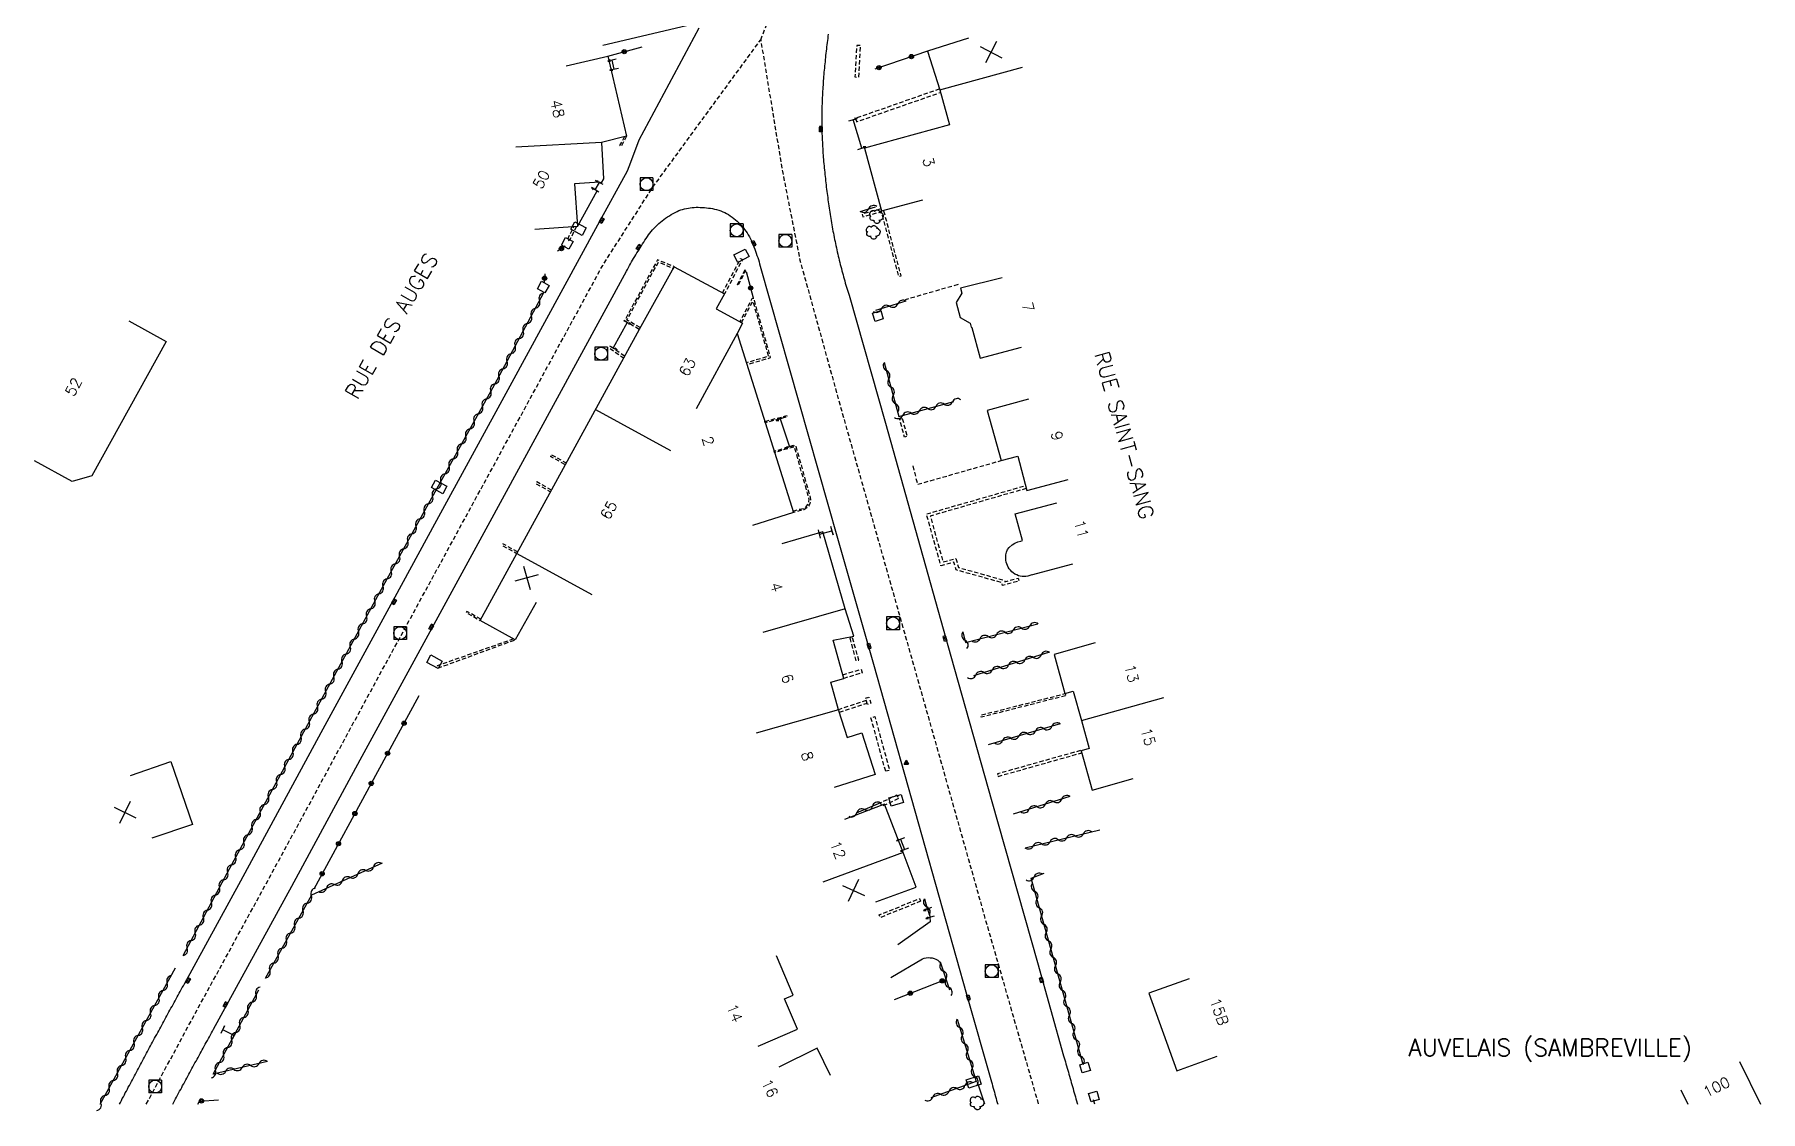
# Model space of a CAD drawing. Header units: millimetres. Extents: x 168000 to 169000, y 125999 to 127001.
# Drawn here: x 168342.4 to 168543.8, y 125999.1 to 126124.8 of the extents above; entities that cross this region are included whole.
import ezdxf
from ezdxf.enums import TextEntityAlignment as Align

# ---------------------------------------------------------------- set-up
doc = ezdxf.new("R2010")
doc.units = ezdxf.units.MM
doc.linetypes.add('DASHED', pattern=[0.75, 0.5, -0.25])
doc.layers.get('0').update_dxf_attribs({"linetype": 'CONTINUOUS'})
for name, color, linetype in [('W0001', 6, 'DASHED'), ('W0008', 7, 'CONTINUOUS'), ('W0017', 7, 'CONTINUOUS'), ('W0100', 7, 'CONTINUOUS'), ('W0105', 7, 'CONTINUOUS'), ('W0112', 1, 'DASHED'), ('W0300', 7, 'CONTINUOUS'), ('W0310', 3, 'CONTINUOUS'), ('W0322', 7, 'CONTINUOUS'), ('W0400', 7, 'CONTINUOUS'), ('W0420', 7, 'CONTINUOUS'), ('W0851', 7, 'CONTINUOUS'), ('W0980', 7, 'CONTINUOUS'), ('W0989', 7, 'CONTINUOUS'), ('W0991', 7, 'CONTINUOUS'), ('W1102', 7, 'CONTINUOUS'), ('W1471', 7, 'CONTINUOUS'), ('W1474', 7, 'CONTINUOUS')]:
    doc.layers.add(name, color=color, linetype=linetype)
doc.styles.get("Standard").update_dxf_attribs({"font": 'romans.shx', "width": 0.85})

# ---------------------------------------------------------------- blocks, each defined once
blk = doc.blocks.new('T1471')
at = {"color": 0, "linetype": 'Continuous', "flags": 128}
blk.add_lwpolyline([(-0.75, -0.5), (-0.75, 0.5), (0.75, 0.5), (0.75, -0.5), (-0.75, -0.5)], dxfattribs=at)
blk = doc.blocks.new('T1474')
at = {"color": 0, "linetype": 'Continuous', "flags": 128}
for points in [[(-0.75, -0.5), (-0.75, 0.5)], [(-0.75, 0), (0.75, 0)], [(0.75, 0), (0.75, -0.5), (0.75, 0.5)]]:
    blk.add_lwpolyline(points, dxfattribs=at)
blk = doc.blocks.new('T420')
for p, q in [((0.75, 0.75), (-0.75, 0.75)), ((-0.75, 0.75), (-0.75, -0.75)), ((0.75, 0.75), (0.75, -0.75)), ((0.75, -0.75), (-0.75, -0.75))]:
    blk.add_line(p, q)
blk.add_ellipse((0, 0), major_axis=(-0.53, 0.53), ratio=1, start_param=3.926991, end_param=10.210176)
blk = doc.blocks.new('T400')
for p, q in [((-0.15, 0.3), (0.15, 0.3)), ((-0.15, -0.25), (-0.15, 0.3)), ((-0.15, 0.15), (0.15, 0.15)), ((-0.15, 0), (0.15, 0)), ((0.15, 0.3), (0.15, -0.25)), ((-0.15, -0.15), (0.15, -0.15)), ((-0.15, -0.25), (-0.15, -0.3)), ((-0.15, -0.3), (0.15, -0.3)), ((0.15, -0.3), (0.15, -0.25))]:
    blk.add_line(p, q)
blk = doc.blocks.new('t105o')
for p, q in [((-0.5, 0), (0.5, 0)), ((0.5, 0), (0.2, 0.1)), ((0.5, 0), (0.2, -0.1))]:
    blk.add_line(p, q)
blk = doc.blocks.new('t112o')
at = {"color": 0, "linetype": 'Continuous'}
for p, q in [((-0.5, 0.5), (0.5, 0.5)), ((-0.5, -0.5), (-0.5, 0.5)), ((0.5, 0.5), (0.5, -0.5)), ((0.5, -0.5), (-0.5, -0.5))]:
    blk.add_line(p, q, dxfattribs=at)
blk = doc.blocks.new('T300')
for p, q in [((-0.8, 0.51), (-0.86, 0.34)), ((-0.86, 0.34), (-0.86, 0.17)), ((-0.86, 0.17), (-0.74, 0.06)), ((-0.69, 0.63), (-0.8, 0.51)), ((-0.8, -0.06), (-0.74, 0.06)), ((-0.74, 0.06), (-0.69, 0.11)), ((-0.57, 0.69), (-0.69, 0.63)), ((-0.46, 0.69), (-0.57, 0.69)), ((-0.29, 0.63), (-0.46, 0.69)), ((-0.29, 0.63), (-0.17, 0.74)), ((-0.23, 0.57), (-0.29, 0.63)), ((-0.17, 0.74), (-0.06, 0.8)), ((-0.06, 0.8), (0.06, 0.8)), ((0.06, 0.8), (0.23, 0.74)), ((0.23, 0.74), (0.34, 0.63)), ((0.34, 0.63), (0.4, 0.51)), ((0.46, 0.46), (0.34, 0.46)), ((0.4, 0.51), (0.4, 0.46)), ((0.57, 0.4), (0.46, 0.46)), ((0.57, 0.4), (0.69, 0.29)), ((0.69, 0.29), (0.74, 0.17)), ((0.74, 0.06), (0.69, -0.17)), ((0.74, 0.17), (0.74, 0.06)), ((-0.8, -0.17), (-0.8, -0.06)), ((-0.8, -0.23), (-0.8, -0.17)), ((-0.74, -0.34), (-0.8, -0.23)), ((-0.69, -0.4), (-0.74, -0.34)), ((-0.51, -0.46), (-0.69, -0.4)), ((-0.4, -0.46), (-0.51, -0.46)), ((-0.4, -0.46), (-0.34, -0.46)), ((-0.34, -0.46), (-0.34, -0.4)), ((-0.34, -0.51), (-0.34, -0.46)), ((-0.29, -0.63), (-0.34, -0.51)), ((-0.17, -0.74), (-0.29, -0.63)), ((-0.06, -0.8), (-0.17, -0.74)), ((0.06, -0.8), (-0.06, -0.8)), ((0.17, -0.74), (0.06, -0.8)), ((0.23, -0.69), (0.17, -0.74)), ((0.29, -0.46), (0.23, -0.46)), ((0.29, -0.63), (0.23, -0.69)), ((0.46, -0.4), (0.29, -0.46)), ((0.34, -0.51), (0.29, -0.63)), ((0.34, -0.51), (0.34, -0.46)), ((0.57, -0.34), (0.46, -0.4)), ((0.63, -0.29), (0.57, -0.34)), ((0.69, -0.17), (0.63, -0.29))]:
    blk.add_line(p, q)
blk = doc.blocks.new('T851')
for p, q in [((-0.25, -0.15), (0, 0.32)), ((0, 0.32), (0.25, -0.15)), ((-0.25, -0.15), (0.25, -0.15))]:
    blk.add_line(p, q)
for major_axis in [(-0.106, 0.106), (-0.0354, 0.0354), (-0.0236, 0.0236)]:
    blk.add_ellipse((0, 0), major_axis=major_axis, ratio=1, start_param=3.926991, end_param=10.210176)
blk = doc.blocks.new('t322o')
at = {"color": 0, "linetype": 'Continuous'}
for radius in [0.25, 0.15]:
    blk.add_circle((0, 0), radius, dxfattribs=at)
blk = doc.blocks.new('t310o')
at = {"color": 0, "linetype": 'Continuous'}
for centre, start, end in [((-0.5, 0.38), 216.8699, 323.1304), ((0.5, -0.37), 36.8699, 143.1303)]:
    blk.add_arc(centre, 0.625, start, end, dxfattribs=at)
blk = doc.blocks.new('t991o')
at = {"color": 0, "linetype": 'Continuous'}
for p, q in [((-1, 1), (1, -1)), ((-1, -1), (1, 1))]:
    blk.add_line(p, q, dxfattribs=at)

msp = doc.modelspace()

# ---------------------------------------------------------------- linework, layer by layer
at = {"layer": 'W0001', "flags": 128}
for points in [[(168427.16, 126124.2), (168431.92, 126136.25), (168436.49, 126146.62), (168443.93, 126160.53), (168449.71, 126171.22), (168464.8, 126199.09), (168481.06, 126229.21), (168494.73, 126254.55), (168504.38, 126272.39), (168511.22, 126285.33), (168516.19, 126296.01), (168520.15, 126306.08), (168525.4, 126323.09), (168528.78, 126339.83), (168531.05, 126356.84), (168533.41, 126377.77), (168536.47, 126404.75), (168538.67, 126424.11), (168541.33, 126447.77)], [(168355.46, 126000), (168360.56, 126009.47), (168370.7, 126028.02), (168381.48, 126047.87), (168394.79, 126072.29), (168408.72, 126097.87), (168414.56, 126106.99), (168427.16, 126124.2), (168429.7, 126108.84), (168431.74, 126098.49), (168436.87, 126079.96), (168444.75, 126052.13), (168453.34, 126021.7), (168459.56, 126000)]]:
    msp.add_lwpolyline(points, dxfattribs=at)
at = {"layer": 'W0008', "flags": 128}
for points in [[(168352.33, 126000), (168352.43, 126000.19), (168352.55, 126000.41), (168352.66, 126000.63), (168352.78, 126000.85), (168352.9, 126001.07), (168353.01, 126001.29), (168353.13, 126001.51), (168353.25, 126001.73), (168353.36, 126001.96), (168353.48, 126002.18), (168353.6, 126002.4), (168353.72, 126002.62), (168353.83, 126002.84), (168353.95, 126003.06), (168354.07, 126003.28), (168354.19, 126003.5), (168354.3, 126003.72), (168354.42, 126003.94), (168354.54, 126004.16), (168354.66, 126004.38), (168354.77, 126004.6), (168354.89, 126004.82), (168355.01, 126005.04), (168355.13, 126005.26), (168355.25, 126005.48), (168355.36, 126005.7), (168355.48, 126005.92), (168355.6, 126006.14), (168355.72, 126006.36), (168355.84, 126006.58), (168355.96, 126006.8), (168356.07, 126007.02), (168356.19, 126007.24), (168356.31, 126007.46), (168356.43, 126007.68), (168356.55, 126007.9), (168356.67, 126008.11), (168356.79, 126008.33), (168356.91, 126008.55), (168357.03, 126008.77), (168357.14, 126008.99), (168357.26, 126009.21), (168357.38, 126009.43), (168357.5, 126009.65), (168357.62, 126009.87), (168357.74, 126010.09), (168357.86, 126010.31), (168357.98, 126010.53), (168358.1, 126010.75), (168358.22, 126010.97), (168358.34, 126011.18), (168358.46, 126011.4), (168358.58, 126011.62), (168358.7, 126011.84), (168358.82, 126012.06), (168358.94, 126012.28), (168359.06, 126012.5), (168359.18, 126012.72), (168359.3, 126012.94), (168359.42, 126013.15), (168359.54, 126013.37), (168359.66, 126013.59), (168359.78, 126013.81), (168359.9, 126014.03), (168366.48, 126026.04), (168375.88, 126043.36), (168384.49, 126059.18), (168389.15, 126067.71), (168397.93, 126083.81), (168408.16, 126102.62), (168411.6, 126108.93), (168412, 126109.93), (168412.96, 126112.54), (168419.99, 126125.62)], [(168435.04, 126124.87), (168435.01, 126124.62), (168434.98, 126124.37), (168434.94, 126124.13), (168434.91, 126123.88), (168434.88, 126123.63), (168434.85, 126123.38), (168434.83, 126123.14), (168434.8, 126122.89), (168434.77, 126122.64), (168434.74, 126122.39), (168434.72, 126122.15), (168434.69, 126121.9), (168434.67, 126121.65), (168434.64, 126121.4), (168434.62, 126121.16), (168434.6, 126120.91), (168434.57, 126120.66), (168434.55, 126120.41), (168434.53, 126120.17), (168434.51, 126119.92), (168434.49, 126119.68), (168434.47, 126119.43), (168434.45, 126119.18), (168434.44, 126118.94), (168434.42, 126118.69), (168434.4, 126118.45), (168434.39, 126118.2), (168434.37, 126117.95), (168434.36, 126117.71), (168434.35, 126117.46), (168434.34, 126117.22), (168434.33, 126116.97), (168434.32, 126116.72), (168434.31, 126116.48), (168434.3, 126116.23), (168434.3, 126115.98), (168434.29, 126115.74), (168434.29, 126115.49), (168434.29, 126115.24), (168434.28, 126115), (168434.28, 126114.75), (168434.29, 126114.5), (168434.29, 126114.25), (168434.29, 126114), (168434.3, 126113.75), (168434.31, 126113.5), (168434.31, 126113.25), (168434.32, 126113), (168434.33, 126112.75), (168434.34, 126112.5), (168434.36, 126112.25), (168434.37, 126112), (168434.38, 126111.75), (168434.4, 126111.5), (168434.42, 126111.24), (168434.43, 126110.99), (168434.45, 126110.74), (168434.47, 126110.49), (168434.49, 126110.24), (168434.51, 126109.99), (168434.53, 126109.74), (168434.56, 126109.49), (168434.58, 126109.25), (168434.61, 126109), (168434.63, 126108.75), (168434.66, 126108.5), (168434.68, 126108.25), (168434.71, 126108), (168434.74, 126107.75), (168434.76, 126107.5), (168434.79, 126107.26), (168434.82, 126107.01), (168434.85, 126106.77), (168434.88, 126106.52), (168434.91, 126106.28), (168434.94, 126106.03), (168434.98, 126105.79), (168435.01, 126105.54), (168435.04, 126105.3), (168435.08, 126105.05), (168435.11, 126104.81), (168435.15, 126104.56), (168435.19, 126104.32), (168435.23, 126104.07), (168435.26, 126103.83), (168435.3, 126103.58), (168435.34, 126103.34), (168435.38, 126103.1), (168435.43, 126102.85), (168435.47, 126102.61), (168435.51, 126102.37), (168435.56, 126102.12), (168435.6, 126101.88), (168435.65, 126101.64), (168435.69, 126101.39), (168435.74, 126101.15), (168435.79, 126100.91), (168435.84, 126100.67), (168435.89, 126100.42), (168435.94, 126100.18), (168436, 126099.93), (168436.05, 126099.69), (168436.1, 126099.44), (168436.16, 126099.2), (168436.22, 126098.96), (168436.28, 126098.72), (168436.33, 126098.47), (168436.39, 126098.23), (168436.45, 126097.99), (168436.52, 126097.75), (168436.58, 126097.5), (168436.64, 126097.26), (168436.71, 126097.02), (168436.77, 126096.78), (168436.84, 126096.54), (168436.9, 126096.3), (168436.97, 126096.06), (168437.04, 126095.82), (168437.11, 126095.58), (168437.18, 126095.34), (168437.25, 126095.1), (168437.33, 126094.86), (168437.4, 126094.62), (168437.47, 126094.39), (168441.71, 126079.45), (168446.67, 126061.83), (168449.36, 126052.26), (168454.12, 126035.3), (168459.47, 126016.51), (168462.52, 126005.64), (168462.59, 126005.4), (168462.66, 126005.16), (168462.73, 126004.92), (168462.79, 126004.68), (168462.86, 126004.44), (168462.93, 126004.2), (168463, 126003.96), (168463.07, 126003.72), (168463.14, 126003.48), (168463.2, 126003.24), (168463.27, 126003), (168463.34, 126002.76), (168463.41, 126002.52), (168463.48, 126002.28), (168463.55, 126002.04), (168463.62, 126001.8), (168463.68, 126001.56), (168463.75, 126001.32), (168463.82, 126001.08), (168463.89, 126000.84), (168463.96, 126000.6), (168464.03, 126000.36), (168464.1, 126000.12), (168464.13, 126000)], [(168358.55, 126000), (168358.64, 126000.16), (168358.76, 126000.38), (168358.87, 126000.6), (168358.99, 126000.82), (168359.11, 126001.04), (168359.23, 126001.26), (168359.35, 126001.49), (168359.47, 126001.71), (168359.59, 126001.93), (168359.7, 126002.15), (168359.82, 126002.37), (168359.94, 126002.59), (168360.06, 126002.81), (168360.18, 126003.03), (168360.3, 126003.25), (168360.42, 126003.47), (168360.54, 126003.69), (168360.66, 126003.91), (168360.78, 126004.13), (168360.9, 126004.35), (168361.02, 126004.57), (168361.14, 126004.79), (168361.26, 126005.01), (168361.38, 126005.23), (168361.5, 126005.45), (168361.62, 126005.67), (168361.74, 126005.88), (168361.86, 126006.1), (168361.98, 126006.32), (168362.1, 126006.54), (168362.22, 126006.76), (168362.34, 126006.98), (168362.46, 126007.2), (168362.59, 126007.42), (168362.71, 126007.64), (168362.83, 126007.86), (168362.95, 126008.08), (168363.07, 126008.3), (168363.19, 126008.52), (168363.31, 126008.73), (168372.44, 126025.42), (168380.43, 126040.17), (168389.05, 126056.02), (168395.13, 126067.15), (168403.21, 126081.98), (168411.51, 126097.19), (168411.62, 126097.41), (168411.73, 126097.63), (168411.85, 126097.85), (168411.97, 126098.06), (168412.09, 126098.28), (168412.21, 126098.49), (168412.33, 126098.7), (168412.46, 126098.91), (168412.58, 126099.12), (168412.71, 126099.33), (168412.85, 126099.54), (168412.98, 126099.75), (168413.11, 126099.96), (168413.25, 126100.17), (168413.38, 126100.39), (168413.52, 126100.6), (168413.65, 126100.81), (168413.79, 126101.02), (168413.94, 126101.23), (168414.08, 126101.43), (168414.23, 126101.63), (168414.39, 126101.83), (168414.55, 126102.02), (168414.72, 126102.21), (168414.9, 126102.39), (168415.08, 126102.57), (168415.27, 126102.75), (168415.47, 126102.92), (168415.67, 126103.08), (168415.87, 126103.24), (168416.07, 126103.39), (168416.28, 126103.54), (168416.5, 126103.68), (168416.72, 126103.81), (168416.94, 126103.94), (168417.17, 126104.06), (168417.4, 126104.18), (168417.62, 126104.27), (168417.83, 126104.35), (168418.05, 126104.41), (168418.28, 126104.47), (168418.5, 126104.52), (168418.73, 126104.56), (168418.95, 126104.6), (168419.17, 126104.63), (168419.4, 126104.65), (168419.62, 126104.66), (168419.86, 126104.66), (168420.11, 126104.65), (168420.35, 126104.64), (168420.59, 126104.62), (168420.83, 126104.6), (168421.07, 126104.57), (168421.31, 126104.54), (168421.55, 126104.5), (168421.78, 126104.45), (168422.02, 126104.39), (168422.26, 126104.32), (168422.5, 126104.23), (168422.73, 126104.14), (168422.96, 126104.04), (168423.18, 126103.92), (168423.4, 126103.8), (168423.61, 126103.66), (168423.82, 126103.52), (168424.02, 126103.36), (168424.22, 126103.2), (168424.41, 126103.03), (168424.6, 126102.85), (168424.77, 126102.67), (168424.95, 126102.48), (168425.11, 126102.29), (168425.27, 126102.08), (168425.42, 126101.88), (168425.57, 126101.67), (168425.71, 126101.45), (168425.84, 126101.22), (168425.97, 126100.99), (168426.08, 126100.76), (168426.19, 126100.52), (168426.28, 126100.27), (168426.38, 126100.03), (168426.47, 126099.78), (168426.56, 126099.53), (168426.64, 126099.29), (168426.73, 126099.04), (168426.82, 126098.79), (168426.9, 126098.55), (168426.97, 126098.3), (168427.04, 126098.05), (168427.1, 126097.8), (168436.12, 126066.05), (168440.32, 126051.32), (168451.2, 126012.81), (168454.1, 126002.59), (168454.16, 126002.35), (168454.23, 126002.11), (168454.3, 126001.86), (168454.36, 126001.62), (168454.43, 126001.38), (168454.5, 126001.14), (168454.57, 126000.89), (168454.64, 126000.65), (168454.7, 126000.41), (168454.77, 126000.17), (168454.82, 126000)]]:
    msp.add_lwpolyline(points, dxfattribs=at)
at = {"layer": 'W0017', "flags": 128}
for points in [[(168405.77, 126102.42), (168408.06, 126106.57), (168407.86, 126106.68)], [(168446.92, 126021.8), (168446.93, 126021.27), (168443.18, 126018.59)], [(168442.34, 126014.77), (168446.04, 126016.96), (168446.26, 126017.03), (168446.49, 126017.08), (168446.72, 126017.09), (168446.95, 126017.08), (168447.18, 126017.05), (168447.41, 126016.98), (168447.62, 126016.9), (168447.82, 126016.79), (168448, 126016.65), (168448.18, 126016.5)], [(168453.33, 126000), (168452.47, 126002.57)]]:
    msp.add_lwpolyline(points, dxfattribs=at)
at = {"layer": 'W0100', "flags": 128}
for points in [[(168408.72, 126123.57), (168418.52, 126125.87), (168419.75, 126128.56), (168418.68, 126133.11), (168422.64, 126133.98), (168421.4, 126138.94), (168420.76, 126141.59), (168427.91, 126143.39), (168428.44, 126144.47), (168428.04, 126146.22), (168427.37, 126148.96)], [(168451.4, 126124.39), (168446.64, 126122.87), (168448.08, 126118.38), (168449.2, 126114.27), (168439.26, 126111.56), (168441.25, 126104.23), (168446.07, 126105.54)], [(168404.45, 126121.15), (168409.31, 126122.3), (168411.52, 126112.94), (168408.58, 126112.2), (168408.81, 126107.98), (168408.55, 126107.5), (168408.34, 126107.6), (168405.44, 126107.4), (168405.78, 126102.42), (168400.79, 126102.08)], [(168410.06, 126120.76), (168409.82, 126121.84)], [(168438.96, 126111.55), (168437.94, 126114.89)], [(168407.85, 126106.68), (168408.34, 126107.55)], [(168400.94, 126058.54), (168398.51, 126054.18), (168394.43, 126056.45), (168398.69, 126064.27), (168413, 126090.43), (168417.07, 126097.72), (168422.93, 126094.55), (168421.98, 126092.8), (168425.04, 126091.14), (168424.42, 126089.91), (168430.99, 126069.03), (168426.22, 126067.53)], [(168455.34, 126096.42), (168450.49, 126095.2), (168450.63, 126094.64), (168449.97, 126093.54), (168450.45, 126091.8), (168451.6, 126091.15), (168451.74, 126090.65), (168451.82, 126090.62), (168452.78, 126087.03), (168457.61, 126088.32)], [(168353.42, 126091.41), (168357.79, 126088.98), (168349.1, 126073.31), (168346.79, 126072.64), (168342.41, 126075.07)], [(168411.58, 126091.21), (168409.96, 126088.27)], [(168458.42, 126082.26), (168453.6, 126080.93), (168455.21, 126075.1), (168457.17, 126075.6), (168458.22, 126071.62), (168463.05, 126072.89)], [(168429.45, 126079.95), (168430.51, 126076.72)], [(168458.78, 126061.75), (168458.56, 126061.68), (168458.34, 126061.62), (168458.12, 126061.58), (168457.89, 126061.57), (168457.66, 126061.57), (168457.45, 126061.6), (168457.24, 126061.66), (168457.04, 126061.75), (168456.83, 126061.85), (168456.64, 126061.98), (168456.46, 126062.12), (168456.31, 126062.29), (168456.17, 126062.47), (168456.06, 126062.65), (168455.95, 126062.85), (168455.87, 126063.05), (168455.81, 126063.26), (168455.77, 126063.48), (168455.76, 126063.79), (168455.79, 126064.1), (168455.86, 126064.41), (168455.98, 126064.72), (168456.15, 126064.96), (168456.5, 126065.26), (168456.83, 126065.47), (168457.16, 126065.61), (168457.52, 126065.71), (168457.71, 126065.76), (168456.88, 126068.87), (168461.72, 126070.15)], [(168436.24, 126046.02), (168435.33, 126049.24), (168436.87, 126049.68), (168435.61, 126054.13), (168438.03, 126054.59), (168437.03, 126057.81), (168434.43, 126066.77), (168429.63, 126065.37)], [(168458.78, 126061.75), (168463.61, 126063.04)], [(168466.21, 126053.81), (168461.4, 126052.47), (168462.67, 126047.9), (168463.64, 126048.17), (168464.59, 126044.75), (168465.49, 126041.51), (168464.55, 126041.23), (168465.83, 126036.64), (168470.64, 126037.98)], [(168436.26, 126045.93), (168437.27, 126042.76), (168438.95, 126043.31), (168440.51, 126038.46), (168435.75, 126036.93)], [(168353.61, 126038.34), (168358.34, 126039.96), (168360.84, 126032.64), (168356.11, 126031.02)], [(168440.6, 126023.59), (168445.29, 126025.32), (168443.79, 126029.37), (168441.62, 126034.99), (168436.95, 126033.19)], [(168443.47, 126030.91), (168443.95, 126029.69)], [(168446.63, 126022.76), (168446.93, 126021.8)], [(168426.87, 126006.75), (168431.47, 126008.73), (168429.94, 126012.28), (168430.96, 126012.72), (168428.99, 126017.31)], [(168477.17, 126014.63), (168472.46, 126012.93), (168475.73, 126003.87), (168480.43, 126005.57)], [(168435.29, 126003.35), (168433.76, 126006.51), (168429.26, 126004.32)]]:
    msp.add_lwpolyline(points, dxfattribs=at)
at = {"layer": 'W0112', "flags": 128}
for points in [[(168438.61, 126119.84), (168438.82, 126123.52), (168438.37, 126123.54), (168438.16, 126119.87)], [(168422.7, 126094.66), (168424.81, 126098.68), (168425.03, 126098.56), (168422.93, 126094.54)], [(168413.1, 126090.61), (168411.55, 126091.5), (168415.22, 126098.27), (168416.99, 126097.53), (168417.07, 126097.72), (168415.12, 126098.53), (168411.28, 126091.43), (168413, 126090.43)], [(168425.33, 126097.32), (168424.4, 126095.56), (168424.5, 126095.51), (168425.43, 126097.27)], [(168424.92, 126091.21), (168426.25, 126093.71), (168426.56, 126092.57), (168428.06, 126087.26), (168425.49, 126086.51), (168425.55, 126086.31), (168428.32, 126087.11), (168426.76, 126092.63), (168426.38, 126094.03), (168426.14, 126093.97), (168424.73, 126091.31)], [(168411.28, 126087.27), (168409.66, 126088.39), (168409.53, 126088.21), (168411.16, 126087.09)], [(168427.65, 126079.67), (168430.22, 126080.35), (168430.26, 126080.19), (168427.69, 126079.51)], [(168443.68, 126080.01), (168444.25, 126077.91), (168443.95, 126077.83), (168443.38, 126079.92)], [(168430.94, 126069.19), (168431.72, 126069.43), (168431.94, 126069.45), (168432.13, 126069.51), (168432.31, 126069.6), (168432.52, 126069.76), (168432.68, 126069.97), (168432.75, 126070.15), (168432.79, 126070.34), (168432.8, 126070.54), (168432.78, 126070.74), (168431.11, 126076.69), (168428.78, 126076.04), (168428.73, 126076.2), (168431.22, 126076.9), (168432.94, 126070.77), (168432.97, 126070.55), (168432.95, 126070.32), (168432.91, 126070.1), (168432.82, 126069.89), (168432.64, 126069.64), (168432.39, 126069.45), (168432.19, 126069.35), (168431.98, 126069.29), (168431.76, 126069.26), (168430.99, 126069.03)], [(168402.76, 126075.77), (168404.47, 126074.83), (168404.36, 126074.62), (168402.64, 126075.56)], [(168402.74, 126071.65), (168401.03, 126072.62), (168400.92, 126072.42), (168402.63, 126071.46)], [(168458.16, 126071.84), (168446.95, 126068.62), (168448.44, 126063.26), (168449.93, 126063.67), (168450.26, 126062.62), (168455.63, 126061.12), (168455.66, 126060.96), (168457.21, 126061.39), (168457.3, 126061.05), (168455.38, 126060.52), (168455.32, 126060.84), (168449.98, 126062.33), (168449.7, 126063.24), (168448.2, 126062.82), (168446.51, 126068.86), (168458.07, 126072.18)], [(168398.79, 126064.45), (168397.08, 126065.38), (168396.98, 126065.2), (168398.69, 126064.27)], [(168394.51, 126056.6), (168392.87, 126057.49), (168392.79, 126057.35), (168394.43, 126056.45)], [(168437.55, 126054.38), (168438.28, 126051.73), (168438.6, 126051.82), (168437.87, 126054.47)], [(168436.74, 126050.11), (168438.89, 126050.75), (168439.02, 126050.32), (168436.87, 126049.68)], [(168439.63, 126046.64), (168439.4, 126047.36), (168439.8, 126047.48), (168440.03, 126046.77)], [(168462.74, 126047.65), (168452.91, 126045.14), (168452.85, 126045.39), (168462.68, 126047.9)], [(168441.75, 126038.83), (168440.03, 126045.09), (168440.48, 126045.21), (168442.2, 126038.95)], [(168454.86, 126038.24), (168464.63, 126040.99), (168464.55, 126041.27), (168454.78, 126038.53)], [(168443.24, 126035.64), (168441.33, 126034.74), (168441.13, 126035.17), (168443.04, 126036.07)], [(168445.83, 126023.67), (168441.1, 126021.75), (168440.98, 126022.07), (168445.7, 126023.98)]]:
    msp.add_lwpolyline(points, close=True, dxfattribs=at)
for points in [[(168448.05, 126118.47), (168438.22, 126115.03), (168438.36, 126114.64), (168448.16, 126118.07)], [(168411.52, 126112.94), (168410.88, 126111.76), (168410.72, 126111.85), (168411.28, 126112.88)], [(168441.18, 126104.47), (168439, 126103.85), (168439.08, 126103.55), (168441.23, 126104.15), (168443.24, 126096.59), (168443.55, 126096.67), (168441.52, 126104.3)], [(168405.67, 126102.42), (168404.81, 126100.73), (168404.59, 126100.85), (168405.38, 126102.4)], [(168450.19, 126095.64), (168444.04, 126093.87)], [(168444.9, 126074.47), (168445.47, 126072.33), (168455.21, 126075.1)], [(168398.32, 126054.28), (168389.39, 126051.14), (168389.49, 126050.88), (168398.49, 126054.18)], [(168439.49, 126047.08), (168436.24, 126046.02), (168436.34, 126045.72), (168439.58, 126046.78)]]:
    msp.add_lwpolyline(points, dxfattribs=at)
at = {"layer": 'W0310', "flags": 128}
for points in [[(168438.79, 126104.18), (168440.56, 126104.7)], [(168359.76, 126017.33), (168365.2, 126027.52), (168374.06, 126043.85), (168382.72, 126059.75), (168388.39, 126070.05), (168396.09, 126083.94), (168401.87, 126094.73)], [(168444.12, 126093.69), (168440.56, 126092.6)], [(168441.59, 126086.56), (168443.29, 126080.26), (168449.69, 126081.98)], [(168450.77, 126055.09), (168451.06, 126053.88), (168459.49, 126056.03)], [(168460.86, 126052.72), (168451.99, 126049.99)], [(168462.11, 126044.37), (168453.72, 126041.94)], [(168441.13, 126035.16), (168438.3, 126033.95)], [(168463.25, 126035.9), (168456.63, 126033.82)], [(168458.01, 126029.91), (168466.74, 126031.99)], [(168369.38, 126014.71), (168374.78, 126024.42), (168383.01, 126028.15)], [(168464.81, 126004.6), (168458.71, 126026.37), (168460.23, 126026.93)], [(168446.27, 126023.96), (168446.61, 126022.77)], [(168448.16, 126016.47), (168449.18, 126013.33)], [(168350.09, 126000), (168358.86, 126015.88)], [(168369.59, 126004.97), (168363.28, 126003.49), (168368.58, 126013.34)], [(168450.09, 126009.9), (168452.31, 126002.62), (168447, 126000.72)], [(168466.15, 126000), (168465.99, 126000.5)]]:
    msp.add_lwpolyline(points, dxfattribs=at)
at = {"layer": 'W0322', "flags": 128}
for points in [[(168409.31, 126122.3), (168413.31, 126123.39)], [(168446.64, 126122.88), (168440.47, 126120.79)], [(168404.35, 126100.12), (168403.46, 126099.55)], [(168401.96, 126096.91), (168401.91, 126095.83)], [(168425.45, 126097.17), (168426.3, 126094.1)], [(168375.03, 126025.12), (168382.47, 126038.82), (168387.31, 126047.67)], [(168442.76, 126012.21), (168448.6, 126014.48)], [(168361.48, 126000), (168361.66, 126000.35), (168363.87, 126000.5)]]:
    msp.add_lwpolyline(points, dxfattribs=at)
at = {"layer": 'W1102'}
for p, q in [((168541.4, 126004.96), (168543.84, 126000)), ((168534.55, 126001.66), (168535.37, 126000))]:
    msp.add_line(p, q, dxfattribs=at)
at = {"layer": 'W1102', "flags": 128}
for points in [[(168448.08, 126118.38), (168457.73, 126121.01)], [(168408.58, 126112.2), (168398.6, 126111.66)], [(168424.42, 126089.91), (168419.65, 126081.12)], [(168407.88, 126081.07), (168416.65, 126076.27)], [(168398.69, 126064.27), (168407.47, 126059.47)], [(168437.03, 126057.81), (168427.43, 126055.02)], [(168464.59, 126044.75), (168474.22, 126047.45)], [(168436.24, 126046.02), (168426.62, 126043.3)], [(168443.79, 126029.37), (168434.41, 126025.9)]]:
    msp.add_lwpolyline(points, dxfattribs=at)

# ---------------------------------------------------------------- block references
at = {"layer": 'W0105'}
for p, rotation in [((168409.82, 126121.84), 193.0583375866691), ((168410.06, 126120.76), 192.6920499192832), ((168437.94, 126114.89), 17.02297855108374), ((168438.96, 126111.55), 19.26974830261438), ((168407.85, 126106.68), 146.8413131890577), ((168408.34, 126107.55), 151.9870597474678), ((168411.58, 126091.21), 333.7673069996069), ((168409.96, 126088.27), 331.5836425849048), ((168429.45, 126079.95), 199.730379812915), ((168430.51, 126076.72), 197.2722757790631), ((168443.47, 126030.91), 200.5820414132692), ((168443.95, 126029.69), 200.4569628572297), ((168446.63, 126022.76), 201.2035861225052), ((168446.93, 126021.8), 195.964817235676)]:
    msp.add_blockref('t105o', p, dxfattribs=dict(at, rotation=rotation))
at = {"layer": 'W0112'}
for p, rotation in [((168404.59, 126100.45), 241.1595009361966), ((168401.78, 126095.34), 61.15950093634214), ((168440.84, 126091.97), 197.2217057412367), ((168465.02, 126004.25), 287.0569483522463), ((168466.05, 126000.88), 107.0569483525839)]:
    msp.add_blockref('t112o', p, dxfattribs=dict(at, rotation=rotation))
at = {"layer": 'W0300'}
for p in [(168440.73, 126103.56), (168440.35, 126101.72), (168452.46, 126000.12)]:
    msp.add_blockref('T300', p, dxfattribs=at)
at = {"layer": 'W0310'}
for p, rotation in [((168439.75, 126104.46), 16.30821815034237), ((168401.34, 126093.75), 61.83355133449017), ((168400.4, 126091.98), 61.83355133449017), ((168441.25, 126092.81), 197.0339690424699), ((168443.17, 126093.4), 197.0339690424699), ((168399.45, 126090.22), 61.83355133449017), ((168398.51, 126088.46), 61.83355133449017), ((168397.56, 126086.69), 61.83355133449017), ((168441.85, 126085.59), 285.1481453749531), ((168396.62, 126084.93), 61.83355133449017), ((168442.37, 126083.66), 285.1481453749531), ((168395.66, 126083.17), 60.98774157188724), ((168442.89, 126081.73), 285.1481453749531), ((168393.72, 126079.68), 60.98774157188724), ((168394.69, 126081.43), 60.98774157188724), ((168443.75, 126080.38), 15.04355945206171), ((168445.68, 126080.9), 15.04355945206171), ((168447.61, 126081.42), 15.04355945206171), ((168449.54, 126081.94), 15.04355945206171), ((168392.75, 126077.93), 60.98774157188724), ((168391.78, 126076.18), 60.98774157188724), ((168390.81, 126074.43), 60.98774157188724), ((168389.84, 126072.68), 60.98774157188724), ((168388.87, 126070.93), 60.98774157188724), ((168386.94, 126067.43), 61.1798424509862), ((168387.91, 126069.18), 61.1798424509862), ((168385.98, 126065.68), 61.1798424509862), ((168385.02, 126063.92), 61.1798424509862), ((168384.05, 126062.17), 61.1798424509862), ((168383.09, 126060.42), 61.1798424509862), ((168382.13, 126058.66), 61.44498883067551), ((168381.17, 126056.91), 61.44498883067551), ((168379.26, 126053.39), 61.44498883067551), ((168380.22, 126055.15), 61.44498883067551), ((168451, 126054.12), 283.490457242076), ((168452.76, 126054.31), 14.34144477829383), ((168454.7, 126054.81), 14.34144477829383), ((168456.63, 126055.3), 14.34144477829383), ((168458.57, 126055.8), 14.34144477829383), ((168378.3, 126051.64), 61.44498883067551), ((168458, 126051.84), 197.1310334265049), ((168459.91, 126052.43), 197.1310334265049), ((168377.35, 126049.88), 61.44498883067551), ((168452.26, 126050.07), 197.1310334265049), ((168454.17, 126050.66), 197.1310334265049), ((168456.09, 126051.25), 197.1310334265049), ((168376.39, 126048.12), 61.44498883067551), ((168375.44, 126046.37), 61.44498883067551), ((168374.48, 126044.61), 61.44498883067551), ((168461.15, 126044.09), 196.1839711488906), ((168373.52, 126042.85), 61.50377777403375), ((168455.39, 126042.42), 196.1839711488906), ((168457.31, 126042.98), 196.1839711488906), ((168459.23, 126043.54), 196.1839711488906), ((168371.62, 126039.34), 61.50377777403375), ((168372.57, 126041.1), 61.50377777403375), ((168370.66, 126037.58), 61.50377777403375), ((168369.71, 126035.82), 61.50377777403375), ((168368.75, 126034.06), 61.50377777403375), ((168438.37, 126033.98), 203.2506578803382), ((168440.21, 126034.77), 203.2506578803382), ((168458.48, 126034.4), 197.4339797742549), ((168460.39, 126035), 197.4339797742549), ((168462.3, 126035.6), 197.4339797742549), ((168367.8, 126032.31), 61.50377777403375), ((168366.85, 126030.55), 61.50377777403375), ((168458.98, 126030.14), 13.36680587796547), ((168460.93, 126030.61), 13.36680587796547), ((168462.87, 126031.07), 13.36680587796547), ((168464.82, 126031.53), 13.36680587796547), ((168365.89, 126028.79), 61.50377777403375), ((168381.97, 126027.68), 24.36559645907992), ((168364, 126025.27), 61.91897367054524), ((168364.94, 126027.03), 61.91897367054524), ((168378.32, 126026.03), 24.36559645907992), ((168380.14, 126026.85), 24.36559645907992), ((168459.07, 126026.5), 20.06017591717912), ((168363.06, 126023.5), 61.91897367054524), ((168374.72, 126024.33), 60.9571817803426), ((168376.5, 126025.2), 24.36559645907992), ((168459.14, 126024.82), 105.663912591926), ((168362.12, 126021.74), 61.91897367054524), ((168373.75, 126022.58), 60.9571817803426), ((168446.54, 126023), 285.833607404488), ((168459.68, 126022.9), 105.663912591926), ((168361.17, 126019.97), 61.91897367054524), ((168371.81, 126019.08), 60.9571817803426), ((168372.78, 126020.83), 60.9571817803426), ((168460.22, 126020.97), 105.663912591926), ((168460.76, 126019.04), 105.663912591926), ((168360.23, 126018.21), 61.91897367054524), ((168370.84, 126017.33), 60.9571817803426), ((168461.3, 126017.12), 105.663912591926), ((168369.87, 126015.59), 60.9571817803426), ((168448.47, 126015.52), 288.0368968855364), ((168461.84, 126015.19), 105.663912591926), ((168357.9, 126014.13), 61.0843880497552), ((168449.09, 126013.62), 288.0368968855364), ((168462.38, 126013.27), 105.663912591926), ((168356.93, 126012.38), 61.0843880497552), ((168368.27, 126012.76), 61.71176892520315), ((168462.92, 126011.34), 105.663912591926), ((168355.96, 126010.63), 61.0843880497552), ((168366.37, 126009.23), 61.71176892520315), ((168367.32, 126010.99), 61.71176892520315), ((168463.46, 126009.42), 105.663912591926), ((168354.03, 126007.13), 61.0843880497552), ((168355, 126008.88), 61.0843880497552), ((168365.42, 126007.47), 61.71176892520315), ((168450.38, 126008.94), 286.9129191626784), ((168450.97, 126007.03), 286.9129191626784), ((168464, 126007.49), 105.663912591926), ((168353.06, 126005.38), 61.0843880497552), ((168364.48, 126005.71), 61.71176892520315), ((168451.55, 126005.12), 286.9129191626784), ((168464.54, 126005.56), 105.663912591926), ((168352.1, 126003.63), 61.0843880497552), ((168363.53, 126003.95), 61.71176892520315), ((168364.72, 126003.83), 193.2025764069548), ((168366.66, 126004.28), 193.2025764069548), ((168368.61, 126004.74), 193.2025764069548), ((168452.13, 126003.2), 286.9129191626784), ((168351.13, 126001.88), 61.0843880497552), ((168449.12, 126001.48), 199.6127406972363), ((168451, 126002.15), 199.6127406972363), ((168350.16, 126000.13), 61.0843880497552), ((168447.24, 126000.81), 199.6127406972363)]:
    msp.add_blockref('t310o', p, dxfattribs=dict(at, rotation=rotation))
at = {"layer": 'W0322'}
for p, rotation in [((168411.24, 126122.82), 15.24792463053398), ((168440.96, 126120.95), 198.7228664264954), ((168444.75, 126122.24), 198.7228664264954), ((168425.99, 126095.24), 285.556451443148), ((168385.54, 126044.44), 61.32907369920296), ((168383.62, 126040.93), 61.32907369920296), ((168381.71, 126037.42), 61.48262048379198), ((168379.8, 126033.91), 61.48262048379198), ((168377.89, 126030.39), 61.48262048379198), ((168375.98, 126026.88), 61.48262048379198), ((168448.35, 126014.38), 21.26046966582167), ((168444.62, 126012.93), 21.26046966582167), ((168361.9, 126000.37), 3.780713458618899)]:
    msp.add_blockref('t322o', p, dxfattribs=dict(at, rotation=rotation))
for p in [(168403.91, 126099.84), (168401.94, 126096.37)]:
    msp.add_blockref('t322o', p, dxfattribs=at)
at = {"layer": 'W0400'}
for p, rotation in [((168434.18, 126113.78), 181.2424787315111), ((168408.61, 126103.13), 331.3445831672931), ((168426.35, 126100.44), 22.09748494129312), ((168412.93, 126099.98), 147.8288997833629), ((168384.37, 126058.63), 331.4344499781309), ((168388.72, 126055.66), 151.4659318229652), ((168448.66, 126054.32), 195.7030948835412), ((168439.81, 126053.45), 15.88191114043443), ((168360.33, 126014.43), 331.2900715214773), ((168459.93, 126014.46), 195.7062076623671), ((168451.4, 126012.43), 15.81192540613611), ((168364.69, 126011.6), 151.3145874828569)]:
    msp.add_blockref('T400', p, dxfattribs=dict(at, rotation=rotation))
at = {"layer": 'W0420'}
for p in [(168413.84, 126107.35), (168424.36, 126101.96), (168430.03, 126100.74), (168408.54, 126087.57), (168442.61, 126056.11), (168385.08, 126054.95), (168454.11, 126015.5), (168356.49, 126002.04)]:
    msp.add_blockref('T420', p, dxfattribs=at)
at = {"layer": 'W0851'}
msp.add_blockref('T851', (168444.15, 126039.81), dxfattribs=at)
at = {"layer": 'W0991'}
for p, rotation in [((168454.03, 126122.76), 287.7533120856107), ((168399.88, 126061.43), 330.8492856925566), ((168352.97, 126034.03), 288.8966058365388), ((168437.98, 126024.92), 290.3210213087005)]:
    msp.add_blockref('t991o', p, dxfattribs=dict(at, rotation=rotation))
at = {"layer": 'W1471'}
for p, rotation in [((168405.9, 126102.17), 331.4698868400549), ((168424.93, 126099), 27.15602512700973), ((168389.63, 126072.02), 331.3799537982875), ((168389.09, 126051.62), 151.4659318199324), ((168442.98, 126035.45), 15.78446825107336), ((168452.02, 126002.57), 18.22991545118168)]:
    msp.add_blockref('T1471', p, dxfattribs=dict(at, rotation=rotation))
at = {"layer": 'W1474'}
for p, rotation in [((168434.75, 126066.71), 14.89982983289283), ((168365.04, 126008.34), 153.0444493549522)]:
    msp.add_blockref('T1474', p, dxfattribs=dict(at, rotation=rotation))

# ---------------------------------------------------------------- texts
at = {"layer": 'W0980'}
msp.add_text('AUVELAIS (SAMBREVILLE)', height=2, dxfattribs=at).set_placement((168519.31, 126006.46), align=Align.MIDDLE)
at = {"layer": 'W0989'}
for s, rotation, p in [('RUE DES AUGES', 60.1012, (168384.08, 126090.81)), ('RUE SAINT-SANG', 285.4748, (168469.61, 126078.05))]:
    msp.add_text(s, height=1.75, rotation=rotation, dxfattribs=at).set_placement(p, align=Align.MIDDLE)
at = {"layer": 'W0991'}
for s, rotation, p in [('48', 281.8025, (168403.45, 126116.15)), ('50', 61.3492, (168401.56, 126107.92)), ('3', 287.7055, (168446.77, 126109.94)), ('7', 285.6277, (168458.37, 126093)), ('63', 61.1083, (168418.6, 126086.01)), ('52', 61.4864, (168346.96, 126083.7)), ('2', 287.4765, (168421.03, 126077.37)), ('9', 286.2893, (168461.75, 126077.98)), ('65', 61.3347, (168409.43, 126069.31)), ('11', 284.9118, (168464.6, 126067.11)), ('4', 286.2323, (168429.01, 126060.33)), ('13', 283.5617, (168470.46, 126050.26)), ('6', 288.6487, (168430.3, 126049.66)), ('15', 285.6277, (168472.39, 126042.86)), ('8', 286.1705, (168432.6, 126040.6)), ('12', 291.135, (168436.18, 126029.66)), ('15B', 289.8268, (168480.68, 126010.78)), ('14', 291.9272, (168424.14, 126010.62)), ('16', 295.9463, (168428.23, 126001.86)), ('100', 25.6911, (168538.71, 126002))]:
    msp.add_text(s, height=1.25, rotation=rotation, dxfattribs=at).set_placement(p, align=Align.MIDDLE)

doc.saveas('drawing.dxf')
